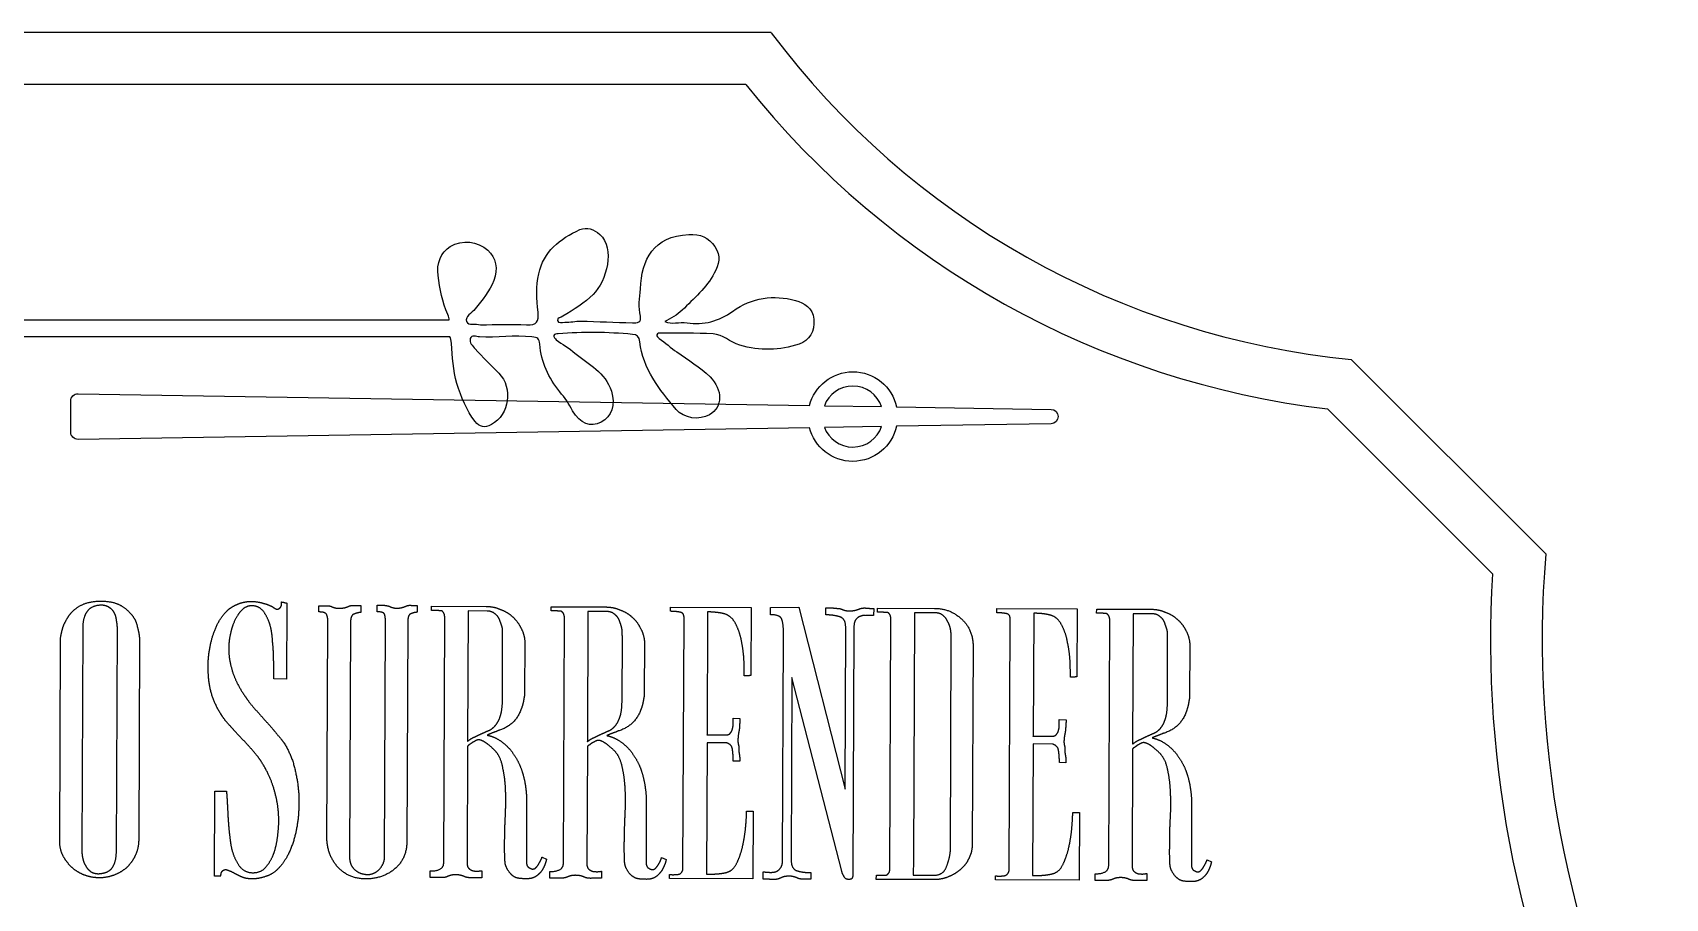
# Model space of a CAD drawing. Header units: centimetres. Extents: x 0 to 33, y -9.4 to 20.3.
# Drawn here: x 17.95 to 33.02, y 12.33 to 20.32 of the extents above; entities that cross this region are included whole.
import ezdxf

# ---------------------------------------------------------------- set-up
doc = ezdxf.new("R2010")
doc.units = ezdxf.units.CM
doc.header["$MEASUREMENT"] = 0
for name, color, linetype in [('sign v7_Sketch1', 7, 'Continuous'), ('sign v7_Sketch2', 7, 'Continuous'), ('sign v7_Sketch3', 7, 'Continuous'), ('sign v7_Sketch6', 7, 'Continuous')]:
    doc.layers.add(name, color=color, linetype=linetype)

msp = doc.modelspace()

# ---------------------------------------------------------------- linework, layer by layer
at = {"layer": 'sign v7_Sketch1'}
for p, q in [((24.765, 20.32), (8.255, 20.32)), ((24.53, 19.842), (8.49, 19.842)), ((30.12, 17.302), (31.916, 15.506)), ((29.901, 16.845), (31.424, 15.322))]:
    msp.add_line(p, q, dxfattribs=at)
for centre, radius, start, end in [((30.866, 24.885), 7.62, 216.8079, 264.3835), ((30.866, 24.885), 8.098, 218.5192, 263.158), ((41.563, 14.711), 9.68, 175.2882, 208.0436), ((41.563, 14.711), 10.157, 176.5481, 206.6178)]:
    msp.add_arc(centre, radius, start, end, dxfattribs=at)
at = {"layer": 'sign v7_Sketch2'}
for p, q in [((20.245, 15.044), (20.245, 15.063)), ((20.294, 15.051), (20.291, 14.349)), ((20.59, 15.027), (20.636, 15.027)), ((20.59, 14.97), (20.59, 15.027)), ((20.977, 15.03), (20.977, 14.965)), ((21.129, 15.033), (21.171, 15.033)), ((21.129, 14.972), (21.129, 15.033)), ((21.497, 15.031), (21.497, 14.967)), ((21.63, 15.023), (22.135, 15.021)), ((21.63, 14.985), (21.63, 15.023)), ((21.672, 14.985), (21.63, 14.985)), ((21.742, 12.653), (21.751, 14.928)), ((21.968, 14.98), (21.963, 13.776)), ((22.143, 14.979), (21.968, 14.98)), ((22.735, 15.018), (23.24, 15.016)), ((22.735, 14.98), (22.735, 15.018)), ((22.777, 14.98), (22.735, 14.98)), ((22.847, 12.649), (22.856, 14.923)), ((23.073, 14.975), (23.068, 13.772)), ((23.248, 14.974), (23.073, 14.975)), ((23.836, 14.976), (23.836, 15.014)), ((23.836, 15.014), (24.58, 15.011)), ((24.178, 14.971), (24.173, 13.832)), ((24.58, 15.011), (24.578, 14.384)), ((24.759, 15.01), (25.021, 15.013)), ((24.759, 14.945), (24.759, 15.01)), ((25.021, 15.013), (25.447, 13.333)), ((25.271, 14.943), (25.271, 15.008)), ((25.271, 15.008), (25.328, 15.007)), ((25.712, 15.002), (25.711, 14.938)), ((25.746, 14.968), (25.746, 15.006)), ((25.746, 15.006), (26.274, 15.003)), ((25.788, 14.968), (25.746, 14.968)), ((26.087, 14.963), (26.078, 12.681)), ((26.277, 14.962), (26.087, 14.963)), ((26.847, 14.963), (26.847, 15.001)), ((26.847, 15.001), (27.591, 14.998)), ((27.189, 14.958), (27.184, 13.819)), ((27.591, 14.998), (27.588, 14.372)), ((27.769, 14.959), (27.77, 14.997)), ((27.811, 14.959), (27.769, 14.959)), ((27.77, 14.997), (28.275, 14.995)), ((28.107, 14.954), (28.102, 13.75)), ((28.282, 14.953), (28.107, 14.954)), ((18.41, 14.828), (18.401, 12.778)), ((18.72, 12.757), (18.729, 14.826)), ((20.664, 12.859), (20.673, 14.875)), ((20.882, 14.874), (20.873, 12.703)), ((21.195, 12.701), (21.204, 14.877)), ((21.41, 14.876), (21.401, 12.829)), ((23.951, 12.599), (23.961, 14.915)), ((25.447, 13.333), (25.453, 14.829)), ((25.529, 14.824), (25.519, 12.543)), ((25.861, 12.594), (25.871, 14.91)), ((26.962, 12.586), (26.972, 14.902)), ((27.881, 12.628), (27.891, 14.902)), ((18.197, 12.839), (18.204, 14.726)), ((18.933, 14.727), (18.926, 12.859)), ((22.284, 14.147), (22.286, 14.754)), ((22.491, 14.693), (22.489, 14.214)), ((23.388, 14.142), (23.391, 14.75)), ((23.596, 14.688), (23.594, 14.21)), ((24.871, 12.682), (24.879, 14.755)), ((26.42, 12.763), (26.428, 14.737)), ((26.629, 14.675), (26.621, 12.823)), ((28.423, 14.121), (28.425, 14.729)), ((28.63, 14.667), (28.628, 14.189)), ((20.291, 14.349), (20.173, 14.353)), ((24.957, 14.364), (24.95, 12.678)), ((25.417, 12.577), (24.957, 14.364)), ((22.489, 14.214), (22.489, 14.211)), ((23.594, 14.21), (23.594, 14.206)), ((28.628, 14.189), (28.628, 14.185)), ((24.413, 13.99), (24.477, 13.986)), ((27.424, 13.977), (27.488, 13.973)), ((21.963, 13.731), (21.958, 12.652)), ((23.068, 13.726), (23.063, 12.648)), ((24.173, 13.763), (24.168, 12.548)), ((24.173, 13.832), (24.173, 13.835)), ((24.173, 13.835), (24.344, 13.835)), ((24.351, 13.762), (24.173, 13.763)), ((27.183, 13.751), (27.178, 12.536)), ((27.362, 13.75), (27.183, 13.751)), ((27.184, 13.819), (27.184, 13.823)), ((27.184, 13.823), (27.355, 13.822)), ((24.476, 13.591), (24.415, 13.591)), ((27.486, 13.578), (27.426, 13.579)), ((28.102, 13.705), (28.098, 12.627)), ((19.627, 12.529), (19.63, 13.315)), ((19.63, 13.315), (19.679, 13.315)), ((19.679, 13.315), (19.736, 13.315)), ((22.507, 13.216), (22.505, 12.669)), ((23.612, 13.211), (23.61, 12.665)), ((24.538, 13.131), (24.599, 13.131)), ((24.599, 13.131), (24.596, 12.505)), ((27.549, 13.119), (27.61, 13.118)), ((27.61, 13.118), (27.607, 12.492)), ((28.647, 13.19), (28.644, 12.643)), ((22.65, 12.707), (22.691, 12.687)), ((23.754, 12.702), (23.796, 12.683)), ((26.078, 12.681), (26.077, 12.54)), ((28.789, 12.681), (28.83, 12.662)), ((19.684, 12.529), (19.627, 12.529)), ((21.616, 12.517), (21.616, 12.578)), ((21.684, 12.517), (21.616, 12.517)), ((22.095, 12.58), (22.094, 12.515)), ((22.721, 12.513), (22.721, 12.573)), ((22.789, 12.512), (22.721, 12.513)), ((23.2, 12.575), (23.199, 12.511)), ((23.826, 12.508), (23.826, 12.546)), ((24.691, 12.504), (24.692, 12.569)), ((25.132, 12.563), (25.132, 12.502)), ((25.735, 12.5), (25.736, 12.538)), ((25.736, 12.538), (25.777, 12.538)), ((26.077, 12.54), (26.267, 12.539)), ((26.836, 12.495), (26.837, 12.533)), ((27.755, 12.491), (27.755, 12.552)), ((28.234, 12.554), (28.234, 12.489)), ((24.596, 12.505), (23.826, 12.508)), ((25.132, 12.502), (25.082, 12.503)), ((25.492, 12.501), (25.47, 12.501)), ((26.263, 12.498), (25.735, 12.5)), ((27.607, 12.492), (26.836, 12.495)), ((27.824, 12.491), (27.755, 12.491))]:
    msp.add_line(p, q, dxfattribs=at)
for points in [[(18.228, 14.832), (18.243, 14.874), (18.274, 14.923)], [(18.274, 14.923), (18.304, 14.972), (18.358, 15.01)], [(18.358, 15.01), (18.445, 15.071), (18.578, 15.07)], [(18.448, 14.972), (18.41, 14.915), (18.41, 14.828)], [(18.582, 15.032), (18.49, 15.032), (18.448, 14.972)], [(18.578, 15.07), (18.699, 15.07), (18.771, 15.024)], [(18.657, 15.009), (18.627, 15.032), (18.582, 15.032)], [(18.703, 14.959), (18.688, 14.99), (18.657, 15.009)], [(18.721, 14.891), (18.718, 14.929), (18.703, 14.959)], [(18.771, 15.024), (18.843, 14.978), (18.881, 14.917)], [(19.625, 14.792), (19.667, 14.906), (19.732, 14.97)], [(19.732, 14.97), (19.766, 15.008), (19.808, 15.027)], [(19.876, 14.985), (19.83, 14.939), (19.796, 14.852)], [(19.808, 15.027), (19.85, 15.049), (19.884, 15.057)], [(19.986, 15.026), (19.922, 15.034), (19.876, 14.985)], [(19.884, 15.057), (19.926, 15.068), (19.968, 15.068)], [(19.968, 15.068), (20.036, 15.064), (20.081, 15.049)], [(20.092, 14.954), (20.051, 15.022), (19.986, 15.026)], [(20.081, 15.049), (20.127, 15.037), (20.161, 15.018)], [(20.149, 14.809), (20.134, 14.885), (20.092, 14.954)], [(20.161, 15.018), (20.172, 15.01), (20.191, 14.999)], [(20.191, 14.999), (20.21, 14.991), (20.229, 15.006)], [(20.229, 15.006), (20.245, 15.021), (20.245, 15.044)], [(20.245, 15.063), (20.256, 15.059), (20.267, 15.059)], [(20.267, 15.059), (20.275, 15.055), (20.283, 15.055)], [(20.283, 15.055), (20.29, 15.055), (20.294, 15.051)], [(20.662, 14.944), (20.654, 14.97), (20.59, 14.97)], [(20.636, 15.027), (20.655, 15.027), (20.674, 15.027)], [(20.673, 14.875), (20.673, 14.917), (20.662, 14.944)], [(20.674, 15.027), (20.693, 15.027), (20.708, 15.019)], [(20.708, 15.019), (20.738, 15.004), (20.78, 15.004)], [(20.78, 15.004), (20.822, 15.004), (20.856, 15.019)], [(20.856, 15.019), (20.886, 15.034), (20.92, 15.03)], [(20.912, 14.95), (20.882, 14.939), (20.882, 14.874)], [(20.977, 14.965), (20.947, 14.965), (20.912, 14.95)], [(20.92, 15.03), (20.958, 15.03), (20.977, 15.03)], [(21.197, 14.945), (21.19, 14.972), (21.129, 14.972)], [(21.171, 15.033), (21.213, 15.032), (21.243, 15.021)], [(21.204, 14.877), (21.205, 14.918), (21.197, 14.945)], [(21.243, 15.021), (21.27, 15.006), (21.308, 15.005)], [(21.308, 15.005), (21.349, 15.005), (21.384, 15.02)], [(21.384, 15.02), (21.414, 15.035), (21.444, 15.031)], [(21.436, 14.952), (21.41, 14.94), (21.41, 14.876)], [(21.497, 14.967), (21.467, 14.967), (21.436, 14.952)], [(21.444, 15.031), (21.479, 15.031), (21.497, 15.031)], [(21.702, 14.981), (21.691, 14.985), (21.672, 14.985)], [(21.721, 14.981), (21.714, 14.981), (21.702, 14.981)], [(21.748, 14.947), (21.74, 14.973), (21.721, 14.981)], [(21.751, 14.928), (21.751, 14.935), (21.748, 14.947)], [(22.135, 15.021), (22.204, 15.021), (22.264, 14.994)], [(22.184, 14.971), (22.162, 14.979), (22.143, 14.979)], [(22.237, 14.933), (22.207, 14.964), (22.184, 14.971)], [(22.264, 14.88), (22.256, 14.91), (22.237, 14.933)], [(22.264, 14.994), (22.329, 14.971), (22.374, 14.929)], [(22.374, 14.929), (22.423, 14.887), (22.453, 14.826)], [(22.807, 14.976), (22.796, 14.98), (22.777, 14.98)], [(22.826, 14.976), (22.819, 14.976), (22.807, 14.976)], [(22.853, 14.942), (22.845, 14.969), (22.826, 14.976)], [(22.856, 14.923), (22.856, 14.931), (22.853, 14.942)], [(23.24, 15.016), (23.308, 15.016), (23.369, 14.989)], [(23.289, 14.967), (23.267, 14.974), (23.248, 14.974)], [(23.342, 14.928), (23.312, 14.959), (23.289, 14.967)], [(23.369, 14.875), (23.361, 14.906), (23.342, 14.928)], [(23.369, 14.989), (23.434, 14.966), (23.479, 14.924)], [(23.479, 14.924), (23.528, 14.882), (23.558, 14.821)], [(23.923, 14.968), (23.885, 14.976), (23.836, 14.976)], [(23.961, 14.915), (23.961, 14.964), (23.923, 14.968)], [(24.257, 14.966), (24.22, 14.97), (24.178, 14.971)], [(24.341, 14.951), (24.299, 14.962), (24.257, 14.966)], [(24.439, 14.856), (24.405, 14.928), (24.341, 14.951)], [(24.861, 14.907), (24.842, 14.945), (24.759, 14.945)], [(25.393, 14.927), (25.336, 14.943), (25.271, 14.943)], [(25.328, 15.007), (25.351, 15.007), (25.374, 15.003)], [(25.374, 15.003), (25.4, 15.003), (25.416, 14.996)], [(25.453, 14.829), (25.453, 14.912), (25.393, 14.927)], [(25.416, 14.996), (25.446, 14.98), (25.488, 14.98)], [(25.488, 14.98), (25.533, 14.98), (25.571, 14.995)], [(25.59, 14.93), (25.563, 14.923), (25.544, 14.896)], [(25.571, 14.995), (25.602, 15.01), (25.643, 15.006)], [(25.647, 14.938), (25.617, 14.942), (25.59, 14.93)], [(25.643, 15.006), (25.689, 15.002), (25.712, 15.002)], [(25.711, 14.938), (25.681, 14.938), (25.647, 14.938)], [(25.818, 14.964), (25.807, 14.967), (25.788, 14.968)], [(25.841, 14.964), (25.833, 14.964), (25.818, 14.964)], [(25.867, 14.929), (25.86, 14.956), (25.841, 14.964)], [(25.871, 14.91), (25.871, 14.918), (25.867, 14.929)], [(26.274, 15.003), (26.414, 15.003), (26.516, 14.911)], [(26.349, 14.939), (26.323, 14.962), (26.277, 14.962)], [(26.395, 14.881), (26.38, 14.916), (26.349, 14.939)], [(26.934, 14.955), (26.896, 14.963), (26.847, 14.963)], [(26.972, 14.902), (26.972, 14.951), (26.934, 14.955)], [(27.268, 14.954), (27.23, 14.958), (27.189, 14.958)], [(27.352, 14.938), (27.31, 14.95), (27.268, 14.954)], [(27.45, 14.843), (27.416, 14.915), (27.352, 14.938)], [(27.842, 14.955), (27.83, 14.959), (27.811, 14.959)], [(27.861, 14.955), (27.853, 14.955), (27.842, 14.955)], [(27.887, 14.921), (27.879, 14.947), (27.861, 14.955)], [(28.275, 14.995), (28.343, 14.995), (28.404, 14.968)], [(28.324, 14.946), (28.301, 14.953), (28.282, 14.953)], [(28.377, 14.907), (28.346, 14.938), (28.324, 14.946)], [(28.404, 14.968), (28.468, 14.945), (28.513, 14.903)], [(18.204, 14.726), (18.212, 14.779), (18.228, 14.832)], [(18.729, 14.826), (18.729, 14.857), (18.721, 14.891)], [(18.881, 14.917), (18.904, 14.883), (18.915, 14.826)], [(18.915, 14.826), (18.93, 14.772), (18.933, 14.727)], [(19.57, 14.542), (19.582, 14.679), (19.625, 14.792)], [(19.796, 14.852), (19.777, 14.799), (19.765, 14.727)], [(20.163, 14.684), (20.16, 14.752), (20.149, 14.809)], [(22.283, 14.823), (22.275, 14.853), (22.264, 14.88)], [(22.286, 14.754), (22.286, 14.789), (22.283, 14.823)], [(22.453, 14.826), (22.487, 14.765), (22.491, 14.693)], [(23.387, 14.818), (23.38, 14.849), (23.369, 14.875)], [(23.391, 14.75), (23.391, 14.784), (23.387, 14.818)], [(23.558, 14.821), (23.592, 14.76), (23.596, 14.688)], [(24.492, 14.696), (24.477, 14.783), (24.439, 14.856)], [(24.879, 14.755), (24.88, 14.869), (24.861, 14.907)], [(25.544, 14.896), (25.529, 14.874), (25.529, 14.824)], [(26.421, 14.809), (26.414, 14.847), (26.395, 14.881)], [(26.428, 14.737), (26.428, 14.771), (26.421, 14.809)], [(26.516, 14.911), (26.618, 14.824), (26.629, 14.675)], [(27.502, 14.683), (27.488, 14.771), (27.45, 14.843)], [(27.891, 14.902), (27.891, 14.909), (27.887, 14.921)], [(28.403, 14.854), (28.396, 14.884), (28.377, 14.907)], [(28.422, 14.797), (28.414, 14.827), (28.403, 14.854)], [(28.425, 14.729), (28.425, 14.763), (28.422, 14.797)], [(28.513, 14.903), (28.563, 14.861), (28.593, 14.8)], [(28.593, 14.8), (28.627, 14.739), (28.63, 14.667)], [(19.765, 14.727), (19.753, 14.659), (19.76, 14.571)], [(20.17, 14.555), (20.171, 14.619), (20.163, 14.684)], [(24.514, 14.521), (24.51, 14.608), (24.492, 14.696)], [(27.525, 14.508), (27.521, 14.596), (27.502, 14.683)], [(19.585, 14.268), (19.559, 14.409), (19.57, 14.542)], [(19.76, 14.571), (19.768, 14.488), (19.801, 14.393)], [(20.174, 14.441), (20.174, 14.494), (20.17, 14.555)], [(24.517, 14.381), (24.517, 14.434), (24.514, 14.521)], [(27.528, 14.368), (27.528, 14.421), (27.525, 14.508)], [(19.801, 14.393), (19.835, 14.298), (19.903, 14.199)], [(20.173, 14.353), (20.174, 14.387), (20.174, 14.441)], [(24.578, 14.384), (24.559, 14.38), (24.517, 14.381)], [(27.588, 14.372), (27.569, 14.368), (27.528, 14.368)], [(19.694, 14.014), (19.614, 14.132), (19.585, 14.268)], [(19.903, 14.199), (19.937, 14.149), (19.986, 14.088)], [(22.489, 14.211), (22.489, 14.203), (22.481, 14.165)], [(23.594, 14.206), (23.594, 14.198), (23.586, 14.161)], [(28.628, 14.185), (28.628, 14.177), (28.62, 14.139)], [(19.986, 14.088), (20.039, 14.031), (20.092, 13.97)], [(22.458, 14.074), (22.404, 13.926), (22.256, 13.878)], [(22.26, 13.995), (22.283, 14.052), (22.284, 14.147)], [(22.481, 14.165), (22.477, 14.127), (22.458, 14.074)], [(23.563, 14.07), (23.509, 13.922), (23.361, 13.873)], [(23.365, 13.991), (23.388, 14.047), (23.388, 14.142)], [(23.586, 14.161), (23.582, 14.123), (23.563, 14.07)], [(28.597, 14.048), (28.543, 13.9), (28.395, 13.852)], [(28.399, 13.969), (28.422, 14.026), (28.423, 14.121)], [(28.62, 14.139), (28.616, 14.101), (28.597, 14.048)], [(19.762, 13.926), (19.716, 13.976), (19.694, 14.014)], [(19.86, 13.819), (19.807, 13.876), (19.762, 13.926)], [(20.092, 13.97), (20.149, 13.909), (20.194, 13.852)], [(22.111, 13.855), (22.127, 13.863), (22.153, 13.874)], [(22.153, 13.874), (22.184, 13.885), (22.21, 13.912)], [(22.21, 13.912), (22.241, 13.942), (22.26, 13.995)], [(22.256, 13.878), (22.252, 13.878), (22.218, 13.863)], [(23.216, 13.851), (23.231, 13.858), (23.258, 13.87)], [(23.258, 13.87), (23.289, 13.881), (23.315, 13.907)], [(23.315, 13.907), (23.346, 13.938), (23.365, 13.991)], [(23.361, 13.873), (23.357, 13.873), (23.323, 13.858)], [(24.389, 13.853), (24.405, 13.872), (24.409, 13.895)], [(24.409, 13.895), (24.416, 13.922), (24.413, 13.948)], [(24.413, 13.948), (24.413, 13.975), (24.413, 13.99)], [(24.473, 13.925), (24.473, 13.887), (24.465, 13.857)], [(24.477, 13.986), (24.477, 13.967), (24.473, 13.925)], [(27.4, 13.841), (27.415, 13.86), (27.419, 13.882)], [(27.419, 13.882), (27.427, 13.909), (27.423, 13.936)], [(27.423, 13.936), (27.424, 13.962), (27.424, 13.977)], [(27.484, 13.913), (27.484, 13.875), (27.476, 13.844)], [(27.488, 13.973), (27.488, 13.954), (27.484, 13.913)], [(28.292, 13.848), (28.323, 13.86), (28.35, 13.886)], [(28.35, 13.886), (28.38, 13.916), (28.399, 13.969)], [(19.966, 13.705), (19.913, 13.766), (19.86, 13.819)], [(20.194, 13.852), (20.243, 13.795), (20.27, 13.757)], [(20.27, 13.757), (20.349, 13.631), (20.378, 13.472)], [(21.963, 13.776), (21.994, 13.803), (22.032, 13.818)], [(21.982, 13.746), (21.967, 13.738), (21.963, 13.731)], [(21.997, 13.757), (21.986, 13.75), (21.982, 13.746)], [(22.016, 13.768), (22.005, 13.765), (21.997, 13.757)], [(22.043, 13.784), (22.028, 13.776), (22.016, 13.768)], [(22.032, 13.818), (22.07, 13.837), (22.111, 13.855)], [(22.115, 13.772), (22.069, 13.799), (22.043, 13.784)], [(22.213, 13.692), (22.16, 13.745), (22.115, 13.772)], [(22.218, 13.863), (22.184, 13.851), (22.142, 13.832)], [(22.142, 13.832), (22.206, 13.821), (22.267, 13.779)], [(22.267, 13.779), (22.339, 13.729), (22.384, 13.661)], [(23.068, 13.772), (23.098, 13.798), (23.136, 13.813)], [(23.087, 13.741), (23.071, 13.734), (23.068, 13.726)], [(23.102, 13.753), (23.091, 13.745), (23.087, 13.741)], [(23.121, 13.764), (23.11, 13.76), (23.102, 13.753)], [(23.148, 13.779), (23.132, 13.771), (23.121, 13.764)], [(23.136, 13.813), (23.174, 13.832), (23.216, 13.851)], [(23.22, 13.767), (23.174, 13.794), (23.148, 13.779)], [(23.318, 13.687), (23.265, 13.74), (23.22, 13.767)], [(23.323, 13.858), (23.288, 13.847), (23.247, 13.828)], [(23.247, 13.828), (23.311, 13.816), (23.372, 13.774)], [(23.372, 13.774), (23.444, 13.725), (23.489, 13.656)], [(24.344, 13.835), (24.378, 13.834), (24.389, 13.853)], [(24.408, 13.698), (24.404, 13.747), (24.351, 13.762)], [(24.465, 13.857), (24.458, 13.808), (24.458, 13.785)], [(24.458, 13.785), (24.457, 13.766), (24.465, 13.735)], [(24.465, 13.735), (24.465, 13.716), (24.465, 13.694)], [(27.355, 13.822), (27.389, 13.822), (27.4, 13.841)], [(27.419, 13.685), (27.415, 13.734), (27.362, 13.75)], [(27.476, 13.844), (27.468, 13.795), (27.468, 13.772)], [(27.468, 13.772), (27.468, 13.753), (27.476, 13.723)], [(27.476, 13.723), (27.476, 13.704), (27.475, 13.681)], [(28.102, 13.75), (28.133, 13.777), (28.171, 13.792)], [(28.121, 13.72), (28.106, 13.712), (28.102, 13.705)], [(28.136, 13.731), (28.125, 13.724), (28.121, 13.72)], [(28.155, 13.743), (28.144, 13.739), (28.136, 13.731)], [(28.182, 13.758), (28.167, 13.75), (28.155, 13.743)], [(28.171, 13.792), (28.209, 13.811), (28.251, 13.83)], [(28.254, 13.746), (28.209, 13.773), (28.182, 13.758)], [(28.251, 13.83), (28.266, 13.837), (28.292, 13.848)], [(28.352, 13.666), (28.3, 13.719), (28.254, 13.746)], [(28.357, 13.837), (28.323, 13.825), (28.281, 13.807)], [(28.281, 13.807), (28.345, 13.795), (28.406, 13.753)], [(28.395, 13.852), (28.391, 13.852), (28.357, 13.837)], [(28.406, 13.753), (28.478, 13.703), (28.523, 13.635)], [(20.056, 13.591), (20.019, 13.648), (19.966, 13.705)], [(20.165, 13.366), (20.128, 13.48), (20.056, 13.591)], [(22.288, 13.528), (22.27, 13.635), (22.213, 13.692)], [(22.384, 13.661), (22.433, 13.592), (22.459, 13.516)], [(23.393, 13.523), (23.375, 13.63), (23.318, 13.687)], [(23.489, 13.656), (23.538, 13.587), (23.564, 13.511)], [(24.415, 13.591), (24.415, 13.648), (24.408, 13.698)], [(24.465, 13.694), (24.468, 13.671), (24.472, 13.648)], [(24.472, 13.648), (24.476, 13.621), (24.476, 13.591)], [(27.426, 13.579), (27.426, 13.636), (27.419, 13.685)], [(27.475, 13.681), (27.479, 13.658), (27.483, 13.635)], [(27.483, 13.635), (27.487, 13.609), (27.486, 13.578)], [(28.428, 13.502), (28.409, 13.609), (28.352, 13.666)], [(28.523, 13.635), (28.572, 13.566), (28.599, 13.49)], [(20.378, 13.472), (20.412, 13.316), (20.404, 13.156)], [(22.314, 13.3), (22.311, 13.426), (22.288, 13.528)], [(22.459, 13.516), (22.486, 13.44), (22.497, 13.36)], [(23.419, 13.296), (23.416, 13.421), (23.393, 13.523)], [(23.564, 13.511), (23.59, 13.435), (23.601, 13.356)], [(28.453, 13.274), (28.45, 13.4), (28.428, 13.502)], [(28.599, 13.49), (28.625, 13.414), (28.636, 13.334)], [(19.736, 13.315), (19.74, 13.281), (19.743, 13.216)], [(20.214, 13.142), (20.203, 13.252), (20.165, 13.366)], [(22.309, 13.046), (22.317, 13.175), (22.314, 13.3)], [(22.497, 13.36), (22.508, 13.284), (22.507, 13.216)], [(23.414, 13.041), (23.422, 13.17), (23.419, 13.296)], [(23.601, 13.356), (23.613, 13.28), (23.612, 13.211)], [(28.448, 13.02), (28.457, 13.149), (28.453, 13.274)], [(28.636, 13.334), (28.647, 13.258), (28.647, 13.19)], [(19.743, 13.216), (19.747, 13.155), (19.75, 13.083)], [(20.213, 12.937), (20.225, 13.036), (20.214, 13.142)], [(20.404, 13.156), (20.399, 13.001), (20.357, 12.86)], [(24.53, 12.987), (24.538, 13.078), (24.538, 13.131)], [(27.541, 12.975), (27.549, 13.066), (27.549, 13.119)], [(19.75, 13.083), (19.754, 13.015), (19.761, 12.943)], [(22.304, 12.818), (22.305, 12.917), (22.309, 13.046)], [(23.409, 12.813), (23.41, 12.912), (23.414, 13.041)], [(24.503, 12.813), (24.522, 12.9), (24.53, 12.987)], [(27.514, 12.8), (27.533, 12.887), (27.541, 12.975)], [(28.444, 12.792), (28.444, 12.891), (28.448, 13.02)], [(18.234, 12.706), (18.2, 12.767), (18.197, 12.839)], [(18.926, 12.859), (18.925, 12.787), (18.895, 12.722)], [(19.761, 12.943), (19.769, 12.874), (19.776, 12.825)], [(19.776, 12.825), (19.791, 12.73), (19.84, 12.646)], [(20.182, 12.766), (20.205, 12.842), (20.213, 12.937)], [(20.357, 12.86), (20.315, 12.724), (20.25, 12.641)], [(20.77, 12.608), (20.675, 12.711), (20.664, 12.859)], [(21.401, 12.829), (21.393, 12.681), (21.282, 12.591)], [(22.308, 12.662), (22.304, 12.719), (22.304, 12.818)], [(23.412, 12.658), (23.409, 12.715), (23.409, 12.813)], [(24.449, 12.653), (24.483, 12.725), (24.503, 12.813)], [(26.621, 12.823), (26.621, 12.754), (26.59, 12.694)], [(18.317, 12.603), (18.268, 12.649), (18.234, 12.706)], [(18.401, 12.778), (18.401, 12.728), (18.412, 12.683)], [(18.412, 12.683), (18.423, 12.641), (18.454, 12.599)], [(18.674, 12.598), (18.72, 12.655), (18.72, 12.757)], [(18.895, 12.722), (18.868, 12.662), (18.818, 12.613)], [(20.113, 12.63), (20.163, 12.698), (20.182, 12.766)], [(20.873, 12.703), (20.872, 12.638), (20.918, 12.592)], [(21.149, 12.595), (21.195, 12.648), (21.195, 12.701)], [(22.357, 12.556), (22.311, 12.609), (22.308, 12.662)], [(22.505, 12.669), (22.505, 12.627), (22.524, 12.612)], [(22.623, 12.65), (22.638, 12.672), (22.65, 12.707)], [(22.691, 12.687), (22.68, 12.638), (22.657, 12.596)], [(23.61, 12.665), (23.61, 12.623), (23.629, 12.607)], [(23.728, 12.645), (23.743, 12.668), (23.754, 12.702)], [(23.796, 12.683), (23.784, 12.633), (23.761, 12.592)], [(24.851, 12.606), (24.87, 12.629), (24.871, 12.682)], [(24.95, 12.678), (24.95, 12.594), (25.007, 12.579)], [(26.381, 12.611), (26.412, 12.687), (26.42, 12.763)], [(26.59, 12.694), (26.564, 12.637), (26.514, 12.592)], [(27.46, 12.641), (27.494, 12.713), (27.514, 12.8)], [(28.447, 12.637), (28.443, 12.694), (28.444, 12.792)], [(28.762, 12.624), (28.777, 12.647), (28.789, 12.681)], [(28.83, 12.662), (28.819, 12.612), (28.796, 12.571)], [(18.431, 12.538), (18.37, 12.561), (18.317, 12.603)], [(18.563, 12.515), (18.495, 12.515), (18.431, 12.538)], [(18.454, 12.599), (18.484, 12.568), (18.507, 12.561)], [(18.507, 12.561), (18.533, 12.553), (18.552, 12.553)], [(18.552, 12.553), (18.571, 12.553), (18.605, 12.56)], [(18.7, 12.541), (18.636, 12.515), (18.563, 12.515)], [(18.605, 12.56), (18.643, 12.568), (18.674, 12.598)], [(18.818, 12.613), (18.769, 12.567), (18.7, 12.541)], [(19.684, 12.548), (19.68, 12.537), (19.684, 12.529)], [(19.707, 12.582), (19.684, 12.571), (19.684, 12.548)], [(19.752, 12.582), (19.729, 12.594), (19.707, 12.582)], [(19.79, 12.567), (19.775, 12.574), (19.752, 12.582)], [(19.873, 12.525), (19.832, 12.544), (19.79, 12.567)], [(19.84, 12.646), (19.892, 12.562), (19.98, 12.562)], [(19.98, 12.505), (19.915, 12.505), (19.873, 12.525)], [(19.98, 12.562), (20.067, 12.562), (20.113, 12.63)], [(20.109, 12.531), (20.037, 12.505), (19.98, 12.505)], [(20.25, 12.641), (20.185, 12.557), (20.109, 12.531)], [(21.02, 12.505), (20.868, 12.505), (20.77, 12.608)], [(20.918, 12.592), (20.967, 12.547), (21.039, 12.546)], [(21.282, 12.591), (21.172, 12.504), (21.02, 12.505)], [(21.039, 12.546), (21.104, 12.546), (21.149, 12.595)], [(21.616, 12.578), (21.742, 12.577), (21.742, 12.653)], [(21.738, 12.517), (21.711, 12.517), (21.684, 12.517)], [(21.779, 12.528), (21.764, 12.52), (21.738, 12.517)], [(21.852, 12.543), (21.81, 12.543), (21.779, 12.528)], [(21.931, 12.527), (21.897, 12.543), (21.852, 12.543)], [(22.018, 12.516), (21.961, 12.512), (21.931, 12.527)], [(21.958, 12.652), (21.958, 12.618), (21.973, 12.603)], [(21.973, 12.603), (21.988, 12.588), (22.011, 12.58)], [(22.011, 12.58), (22.034, 12.576), (22.057, 12.576)], [(22.094, 12.515), (22.075, 12.515), (22.018, 12.516)], [(22.057, 12.576), (22.079, 12.58), (22.095, 12.58)], [(22.417, 12.514), (22.383, 12.525), (22.357, 12.556)], [(22.508, 12.506), (22.451, 12.506), (22.417, 12.514)], [(22.599, 12.532), (22.561, 12.506), (22.508, 12.506)], [(22.524, 12.612), (22.543, 12.601), (22.554, 12.597)], [(22.554, 12.597), (22.577, 12.593), (22.592, 12.608)], [(22.592, 12.608), (22.611, 12.627), (22.623, 12.65)], [(22.657, 12.596), (22.638, 12.562), (22.599, 12.532)], [(22.721, 12.573), (22.846, 12.573), (22.847, 12.649)], [(22.842, 12.512), (22.816, 12.512), (22.789, 12.512)], [(22.884, 12.523), (22.869, 12.516), (22.842, 12.512)], [(22.956, 12.538), (22.915, 12.538), (22.884, 12.523)], [(23.036, 12.523), (23.002, 12.538), (22.956, 12.538)], [(23.123, 12.511), (23.066, 12.507), (23.036, 12.523)], [(23.063, 12.648), (23.063, 12.614), (23.078, 12.598)], [(23.078, 12.598), (23.093, 12.583), (23.116, 12.575)], [(23.116, 12.575), (23.139, 12.572), (23.162, 12.571)], [(23.199, 12.511), (23.18, 12.511), (23.123, 12.511)], [(23.162, 12.571), (23.184, 12.575), (23.2, 12.575)], [(23.461, 12.551), (23.416, 12.605), (23.412, 12.658)], [(23.522, 12.509), (23.488, 12.521), (23.461, 12.551)], [(23.704, 12.527), (23.666, 12.501), (23.613, 12.501)], [(23.629, 12.607), (23.648, 12.596), (23.659, 12.592)], [(23.659, 12.592), (23.682, 12.588), (23.697, 12.603)], [(23.697, 12.603), (23.716, 12.622), (23.728, 12.645)], [(23.761, 12.592), (23.742, 12.558), (23.704, 12.527)], [(23.826, 12.546), (23.856, 12.542), (23.898, 12.546)], [(23.898, 12.546), (23.944, 12.549), (23.951, 12.599)], [(24.168, 12.548), (24.225, 12.548), (24.27, 12.552)], [(24.27, 12.552), (24.316, 12.555), (24.357, 12.566)], [(24.357, 12.566), (24.414, 12.581), (24.449, 12.653)], [(24.692, 12.569), (24.722, 12.569), (24.752, 12.565)], [(24.752, 12.565), (24.786, 12.565), (24.809, 12.572)], [(24.847, 12.511), (24.817, 12.496), (24.763, 12.5)], [(24.809, 12.572), (24.836, 12.583), (24.851, 12.606)], [(24.927, 12.53), (24.881, 12.53), (24.847, 12.511)], [(25.003, 12.514), (24.972, 12.53), (24.927, 12.53)], [(25.041, 12.503), (25.018, 12.507), (25.003, 12.514)], [(25.007, 12.579), (25.064, 12.563), (25.132, 12.563)], [(25.432, 12.539), (25.421, 12.554), (25.417, 12.577)], [(25.47, 12.501), (25.447, 12.501), (25.432, 12.539)], [(25.519, 12.543), (25.519, 12.501), (25.492, 12.501)], [(25.777, 12.538), (25.796, 12.538), (25.808, 12.538)], [(25.808, 12.538), (25.823, 12.538), (25.831, 12.541)], [(25.831, 12.541), (25.85, 12.553), (25.857, 12.572)], [(25.857, 12.572), (25.861, 12.583), (25.861, 12.594)], [(26.4, 12.524), (26.335, 12.497), (26.263, 12.498)], [(26.267, 12.539), (26.351, 12.539), (26.381, 12.611)], [(26.514, 12.592), (26.465, 12.55), (26.4, 12.524)], [(26.837, 12.533), (26.867, 12.529), (26.909, 12.533)], [(26.909, 12.533), (26.954, 12.537), (26.962, 12.586)], [(27.178, 12.536), (27.235, 12.535), (27.281, 12.539)], [(27.281, 12.539), (27.326, 12.543), (27.368, 12.554)], [(27.368, 12.554), (27.425, 12.569), (27.46, 12.641)], [(27.755, 12.552), (27.881, 12.552), (27.881, 12.628)], [(27.991, 12.517), (27.949, 12.517), (27.919, 12.502)], [(28.07, 12.501), (28.036, 12.517), (27.991, 12.517)], [(28.098, 12.627), (28.097, 12.592), (28.112, 12.577)], [(28.112, 12.577), (28.128, 12.562), (28.15, 12.554)], [(28.15, 12.554), (28.173, 12.55), (28.196, 12.55)], [(28.196, 12.55), (28.219, 12.554), (28.234, 12.554)], [(28.496, 12.53), (28.45, 12.583), (28.447, 12.637)], [(28.556, 12.488), (28.522, 12.5), (28.496, 12.53)], [(28.644, 12.643), (28.644, 12.602), (28.663, 12.586)], [(28.663, 12.586), (28.682, 12.575), (28.693, 12.571)], [(28.693, 12.571), (28.716, 12.567), (28.731, 12.582)], [(28.731, 12.582), (28.75, 12.601), (28.762, 12.624)], [(28.796, 12.571), (28.777, 12.536), (28.739, 12.506)], [(23.613, 12.501), (23.556, 12.501), (23.522, 12.509)], [(24.763, 12.5), (24.71, 12.504), (24.691, 12.504)], [(25.082, 12.503), (25.063, 12.503), (25.041, 12.503)], [(27.877, 12.491), (27.85, 12.491), (27.824, 12.491)], [(27.919, 12.502), (27.903, 12.495), (27.877, 12.491)], [(28.158, 12.49), (28.101, 12.486), (28.07, 12.501)], [(28.234, 12.489), (28.215, 12.489), (28.158, 12.49)], [(28.647, 12.48), (28.59, 12.48), (28.556, 12.488)], [(28.739, 12.506), (28.701, 12.48), (28.647, 12.48)]]:
    msp.add_open_spline(points, degree=2, dxfattribs=at)
at = {"layer": 'sign v7_Sketch3'}
for p, q in [((11.361, 17.668), (21.791, 17.668)), ((21.797, 17.511), (11.361, 17.511))]:
    msp.add_line(p, q, dxfattribs=at)
for points in [[(22.619, 18.093), (22.663, 18.3), (22.814, 18.417), (22.999, 18.501)], [(22.999, 18.501), (23.066, 18.529), (23.128, 18.506), (23.183, 18.456)], [(23.183, 18.456), (23.329, 18.328), (23.245, 18.026), (23.122, 17.902)], [(23.558, 17.953), (23.569, 18.227), (23.676, 18.439), (24.006, 18.456)], [(24.006, 18.456), (24.106, 18.462), (24.19, 18.428), (24.246, 18.344)], [(21.69, 18.076), (21.674, 18.188), (21.718, 18.294), (21.802, 18.344)], [(21.802, 18.344), (21.914, 18.411), (22.054, 18.395), (22.149, 18.311)], [(22.149, 18.311), (22.227, 18.244), (22.244, 18.137), (22.205, 18.031)], [(24.246, 18.344), (24.302, 18.26), (24.285, 18.177), (24.24, 18.098)], [(22.613, 17.74), (22.602, 17.858), (22.591, 17.981), (22.619, 18.093)], [(24.24, 18.098), (24.168, 17.964), (24.05, 17.863), (23.944, 17.757)], [(21.78, 17.718), (21.729, 17.83), (21.707, 17.953), (21.69, 18.076)], [(22.205, 18.031), (22.166, 17.93), (22.099, 17.852), (22.031, 17.768)], [(23.558, 17.701), (23.536, 17.785), (23.553, 17.869), (23.558, 17.953)], [(23.122, 17.902), (23.044, 17.824), (22.943, 17.763), (22.842, 17.701)], [(24.408, 17.746), (24.593, 17.875), (24.783, 17.902), (24.99, 17.847)], [(24.99, 17.847), (25.068, 17.824), (25.152, 17.779), (25.158, 17.673)], [(21.791, 17.668), (21.791, 17.679), (21.791, 17.696), (21.78, 17.718)], [(22.031, 17.768), (22.003, 17.729), (21.936, 17.701), (21.953, 17.651)], [(21.953, 17.651), (21.97, 17.612), (22.037, 17.634), (22.082, 17.623)], [(22.507, 17.623), (22.602, 17.617), (22.624, 17.651), (22.613, 17.74)], [(22.842, 17.701), (22.826, 17.69), (22.786, 17.684), (22.792, 17.662)], [(22.792, 17.662), (22.798, 17.634), (22.837, 17.645), (22.859, 17.645)], [(22.859, 17.645), (22.909, 17.645), (22.96, 17.656), (23.004, 17.656)], [(23.004, 17.656), (23.167, 17.651), (23.323, 17.645), (23.485, 17.64)], [(23.485, 17.64), (23.53, 17.64), (23.569, 17.645), (23.558, 17.701)], [(23.944, 17.757), (23.899, 17.712), (23.838, 17.684), (23.782, 17.651)], [(23.782, 17.651), (23.849, 17.623), (23.916, 17.651), (23.989, 17.64)], [(23.989, 17.64), (24.14, 17.617), (24.285, 17.656), (24.408, 17.746)], [(25.158, 17.673), (25.169, 17.561), (25.118, 17.477), (25.023, 17.444)], [(21.813, 17.45), (21.813, 17.477), (21.808, 17.5), (21.797, 17.511)], [(21.987, 17.494), (21.976, 17.461), (22.009, 17.427), (22.031, 17.399)], [(22.071, 17.511), (22.043, 17.511), (21.998, 17.533), (21.987, 17.494)], [(22.557, 17.511), (22.395, 17.528), (22.233, 17.5), (22.071, 17.511)], [(22.082, 17.623), (22.227, 17.623), (22.367, 17.628), (22.507, 17.623)], [(22.63, 17.444), (22.624, 17.494), (22.607, 17.505), (22.557, 17.511)], [(22.798, 17.539), (22.781, 17.539), (22.764, 17.539), (22.758, 17.522)], [(22.758, 17.522), (22.758, 17.511), (22.77, 17.494), (22.781, 17.483)], [(23.485, 17.533), (23.256, 17.556), (23.027, 17.556), (22.798, 17.539)], [(23.553, 17.466), (23.547, 17.511), (23.525, 17.533), (23.485, 17.533)], [(23.748, 17.545), (23.732, 17.545), (23.715, 17.55), (23.709, 17.528)], [(23.709, 17.528), (23.709, 17.517), (23.72, 17.505), (23.732, 17.494)], [(23.732, 17.494), (23.787, 17.455), (23.838, 17.41), (23.894, 17.371)], [(24.229, 17.539), (24.067, 17.545), (23.91, 17.545), (23.748, 17.545)], [(24.475, 17.433), (24.386, 17.461), (24.319, 17.533), (24.229, 17.539)], [(21.864, 17.08), (21.83, 17.203), (21.819, 17.326), (21.813, 17.45)], [(22.031, 17.399), (22.104, 17.326), (22.177, 17.248), (22.25, 17.175)], [(22.814, 17.002), (22.708, 17.131), (22.641, 17.276), (22.63, 17.444)], [(22.781, 17.483), (22.837, 17.444), (22.898, 17.405), (22.954, 17.36)], [(22.954, 17.36), (23.077, 17.254), (23.234, 17.187), (23.29, 17.008)], [(23.888, 16.84), (23.732, 17.024), (23.581, 17.215), (23.553, 17.466)], [(23.894, 17.371), (24, 17.299), (24.106, 17.231), (24.201, 17.142)], [(25.023, 17.444), (24.844, 17.382), (24.66, 17.382), (24.475, 17.433)], [(22.031, 16.728), (21.953, 16.834), (21.903, 16.952), (21.864, 17.08)], [(22.25, 17.175), (22.384, 17.036), (22.35, 16.795), (22.182, 16.7)], [(24.201, 17.142), (24.319, 17.024), (24.319, 16.862), (24.196, 16.79)], [(22.932, 16.829), (22.898, 16.89), (22.859, 16.952), (22.814, 17.002)], [(23.29, 17.008), (23.329, 16.885), (23.295, 16.773), (23.195, 16.723)], [(23.195, 16.723), (23.094, 16.672), (23.004, 16.706), (22.932, 16.829)], [(24.196, 16.79), (24.106, 16.739), (23.955, 16.756), (23.888, 16.84)], [(22.182, 16.7), (22.121, 16.667), (22.071, 16.678), (22.031, 16.728)]]:
    msp.add_open_spline(points, degree=3, dxfattribs=at)
at = {"layer": 'sign v7_Sketch6'}
for p, q in [((18.299, 16.63), (18.299, 16.919)), ((18.366, 16.985), (25.119, 16.877)), ((25.256, 16.874), (25.785, 16.866)), ((25.923, 16.864), (27.349, 16.841)), ((25.119, 16.672), (18.366, 16.564)), ((25.785, 16.683), (25.256, 16.675)), ((27.349, 16.708), (25.923, 16.685))]:
    msp.add_line(p, q, dxfattribs=at)
for points in [[(25.119, 16.877), (25.164, 17.055), (25.326, 17.188), (25.519, 17.188)], [(25.519, 17.188), (25.716, 17.188), (25.882, 17.049), (25.923, 16.864)], [(25.519, 17.056), (25.399, 17.056), (25.297, 16.98), (25.256, 16.874)], [(25.785, 16.866), (25.747, 16.976), (25.642, 17.056), (25.519, 17.056)], [(18.299, 16.919), (18.299, 16.937), (18.306, 16.954), (18.319, 16.966)], [(18.319, 16.966), (18.331, 16.979), (18.348, 16.985), (18.365, 16.985)], [(18.365, 16.985), (18.365, 16.985), (18.366, 16.985), (18.366, 16.985)], [(27.349, 16.841), (27.385, 16.84), (27.414, 16.811), (27.414, 16.775)], [(27.414, 16.775), (27.414, 16.738), (27.385, 16.709), (27.349, 16.708)], [(18.319, 16.583), (18.306, 16.595), (18.299, 16.612), (18.299, 16.63)], [(18.366, 16.564), (18.348, 16.563), (18.331, 16.57), (18.319, 16.583)], [(25.519, 16.361), (25.326, 16.361), (25.164, 16.494), (25.119, 16.672)], [(25.256, 16.675), (25.297, 16.569), (25.399, 16.493), (25.519, 16.493)], [(25.923, 16.685), (25.882, 16.5), (25.716, 16.361), (25.519, 16.361)], [(25.519, 16.493), (25.642, 16.493), (25.747, 16.573), (25.785, 16.683)]]:
    msp.add_open_spline(points, degree=3, dxfattribs=at)

doc.saveas('drawing.dxf')
